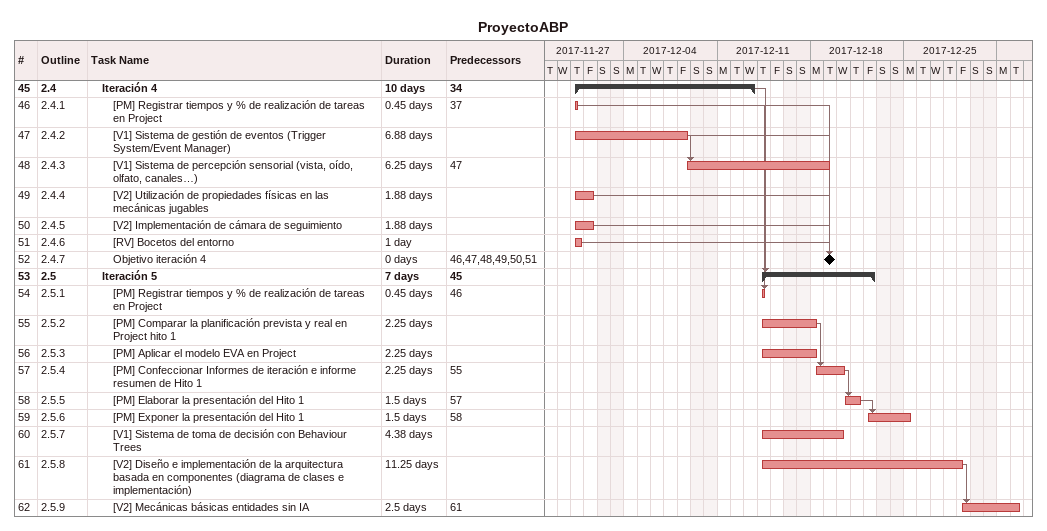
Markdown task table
ProyectoABP

| ID | WBS | Task | Duration | Start | Finish | Predecessors |
|---|---|---|---|---|---|---|
| 45 | 2.4 | **Iteración 4** | 10d | 2017-11-30 | 2017-12-13 | 34 |
| 46 | 2.4.1 | [PM] Registrar tiempos y % de realización de tareas en Project | 0.45d | 2017-11-30 | 2017-11-30 | 37 |
| 47 | 2.4.2 | [V1] Sistema de gestión de eventos (Trigger System/Event Manager) | 6.88d | 2017-11-30 | 2017-12-08 |  |
| 48 | 2.4.3 | [V1] Sistema de percepción sensorial (vista, oído, olfato, canales…) | 6.25d | 2017-12-08 | 2017-12-19 | 47 |
| 49 | 2.4.4 | [V2] Utilización de propiedades físicas en las mecánicas jugables | 1.88d | 2017-11-30 | 2017-12-01 |  |
| 50 | 2.4.5 | [V2] Implementación de cámara de seguimiento | 1.88d | 2017-11-30 | 2017-12-01 |  |
| 51 | 2.4.6 | [RV] Bocetos del entorno | 1d | 2017-11-30 | 2017-11-30 |  |
| 52 | 2.4.7 | Objetivo iteración 4 | 0d | 2017-12-19 | 2017-12-19 | 46, 47, 48, 49, 50, 51 |
| 53 | 2.5 | **Iteración 5** | 7d | 2017-12-14 | 2017-12-22 | 45 |
| 54 | 2.5.1 | [PM] Registrar tiempos y % de realización de tareas en Project | 0.45d | 2017-12-14 | 2017-12-14 | 46 |
| 55 | 2.5.2 | [PM] Comparar la planificación prevista y real en Project hito 1 | 2.25d | 2017-12-14 | 2017-12-18 |  |
| 56 | 2.5.3 | [PM] Aplicar el modelo EVA en Project | 2.25d | 2017-12-14 | 2017-12-18 |  |
| 57 | 2.5.4 | [PM] Confeccionar Informes de iteración e informe resumen de Hito 1 | 2.25d | 2017-12-18 | 2017-12-20 | 55 |
| 58 | 2.5.5 | [PM] Elaborar la presentación del Hito 1 | 1.5d | 2017-12-20 | 2017-12-21 | 57 |
| 59 | 2.5.6 | [PM] Exponer la presentación del Hito 1 | 1.5d | 2017-12-22 | 2017-12-25 | 58 |
| 60 | 2.5.7 | [V1] Sistema de toma de decisión con Behaviour Trees | 4.38d | 2017-12-14 | 2017-12-20 |  |
| 61 | 2.5.8 | [V2] Diseño e implementación de la arquitectura basada en componentes (diagrama de clases e implementación) | 11.25d | 2017-12-14 | 2017-12-29 |  |
| 62 | 2.5.9 | [V2] Mecánicas básicas entidades sin IA | 2.5d | 2017-12-29 | 2018-01-02 | 61 |
